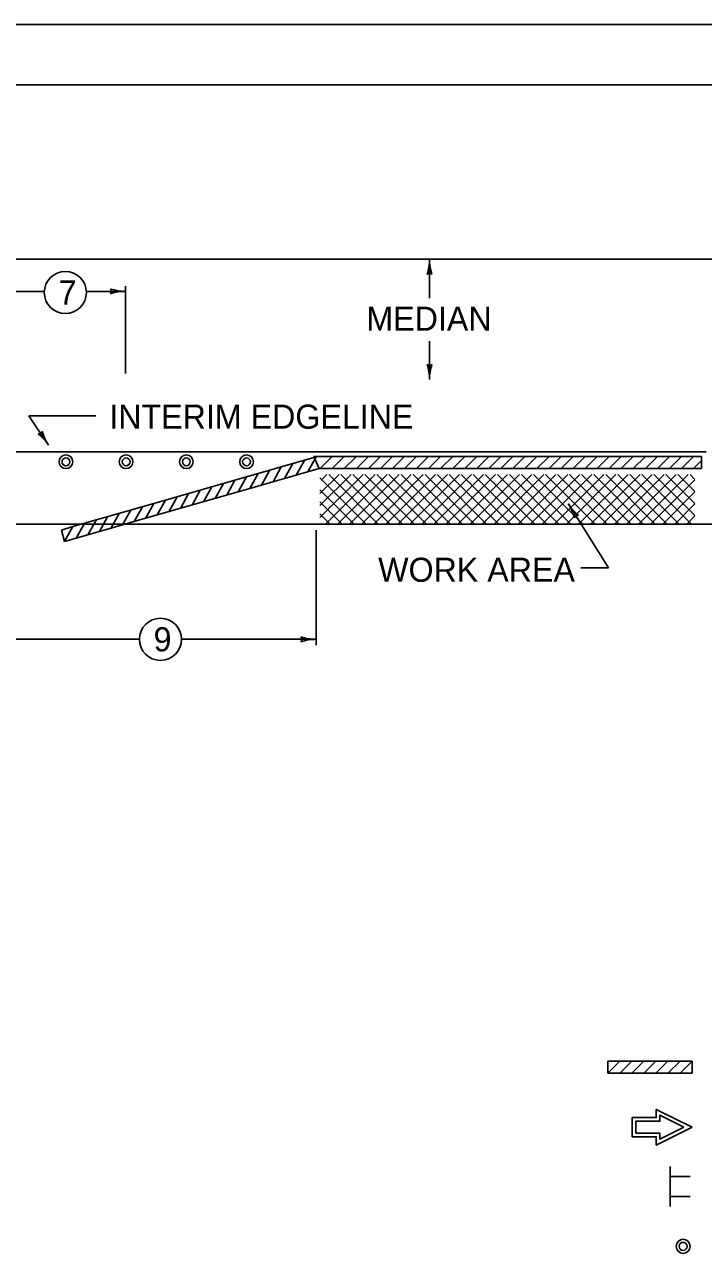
# Model space of a CAD drawing. Extents: x 1000 to 1286, y 1000 to 1022.
# Drawn here: x 1274.8 to 1280.44, y 1011.79 to 1022 of the extents above; entities that cross this region are included whole.
import ezdxf

# ---------------------------------------------------------------- set-up
doc = ezdxf.new("R2010")
doc.units = 0
doc.layers.add('Level 1', color=7, linetype='Continuous')
doc.layers.add('Level 10', color=7, linetype='Continuous')

msp = doc.modelspace()

# ---------------------------------------------------------------- linework, layer by layer
at = {"layer": 'Level 1'}
for p, q in [((1259.405, 1020.05), (1285.25, 1020.05)), ((1278.164, 1019.727), (1278.164, 1020.05)), ((1274.64, 1019.783), (1274.965, 1019.783)), ((1275.315, 1019.783), (1275.64, 1019.783)), ((1275.64, 1019.1), (1275.64, 1019.825)), ((1278.164, 1019.05), (1278.164, 1019.369)), ((1275.393, 1018.75), (1274.838, 1018.75)), ((1274.838, 1018.75), (1275.001, 1018.505)), ((1276.549, 1018.214), (1277.222, 1018.407)), ((1276.961, 1018.228), (1277.03, 1018.352)), ((1277.057, 1018.255), (1277.126, 1018.379)), ((1277.153, 1018.283), (1277.222, 1018.407)), ((1277.203, 1018.411), (1277.757, 1018.411)), ((1277.203, 1018.411), (1277.249, 1018.311)), ((1277.257, 1018.311), (1277.357, 1018.411)), ((1277.357, 1018.311), (1277.457, 1018.411)), ((1277.457, 1018.311), (1277.557, 1018.411)), ((1277.557, 1018.311), (1277.657, 1018.411)), ((1277.657, 1018.311), (1277.757, 1018.411)), ((1277.757, 1018.411), (1278.457, 1018.411)), ((1277.757, 1018.311), (1277.857, 1018.411)), ((1277.857, 1018.311), (1277.957, 1018.411)), ((1277.957, 1018.311), (1278.057, 1018.411)), ((1278.057, 1018.311), (1278.157, 1018.411)), ((1278.157, 1018.311), (1278.257, 1018.411)), ((1278.257, 1018.311), (1278.357, 1018.411)), ((1278.357, 1018.311), (1278.457, 1018.411)), ((1278.457, 1018.411), (1279.157, 1018.411)), ((1278.457, 1018.311), (1278.557, 1018.411)), ((1278.557, 1018.311), (1278.657, 1018.411)), ((1278.657, 1018.311), (1278.757, 1018.411)), ((1278.757, 1018.311), (1278.857, 1018.411)), ((1278.857, 1018.311), (1278.957, 1018.411)), ((1278.957, 1018.311), (1279.057, 1018.411)), ((1279.057, 1018.311), (1279.157, 1018.411)), ((1279.157, 1018.411), (1279.857, 1018.411)), ((1279.157, 1018.311), (1279.257, 1018.411)), ((1279.257, 1018.311), (1279.357, 1018.411)), ((1279.357, 1018.311), (1279.457, 1018.411)), ((1279.457, 1018.311), (1279.557, 1018.411)), ((1279.557, 1018.311), (1279.657, 1018.411)), ((1279.657, 1018.311), (1279.757, 1018.411)), ((1279.757, 1018.311), (1279.857, 1018.411)), ((1279.857, 1018.411), (1280.423, 1018.411)), ((1279.857, 1018.311), (1279.957, 1018.411)), ((1279.957, 1018.311), (1280.057, 1018.411)), ((1280.057, 1018.311), (1280.157, 1018.411)), ((1280.157, 1018.311), (1280.257, 1018.411)), ((1280.257, 1018.311), (1280.357, 1018.411)), ((1280.357, 1018.311), (1280.423, 1018.377)), ((1280.423, 1018.411), (1280.423, 1018.311)), ((1276.576, 1018.118), (1277.249, 1018.311)), ((1276.576, 1018.118), (1276.645, 1018.241)), ((1276.673, 1018.145), (1276.741, 1018.269)), ((1276.769, 1018.173), (1276.837, 1018.296)), ((1276.865, 1018.2), (1276.933, 1018.324)), ((1277.249, 1018.311), (1277.249, 1018.311)), ((1277.249, 1018.311), (1277.757, 1018.311)), ((1277.255, 1018.004), (1277.513, 1018.262)), ((1277.255, 1017.904), (1277.613, 1018.262)), ((1277.255, 1018.104), (1277.413, 1018.262)), ((1277.639, 1017.85), (1277.255, 1018.234)), ((1277.264, 1018.213), (1277.313, 1018.262)), ((1277.301, 1017.85), (1277.713, 1018.262)), ((1277.739, 1017.85), (1277.328, 1018.262)), ((1277.401, 1017.85), (1277.813, 1018.262)), ((1277.839, 1017.85), (1277.428, 1018.262)), ((1277.501, 1017.85), (1277.913, 1018.262)), ((1277.939, 1017.85), (1277.528, 1018.262)), ((1277.601, 1017.85), (1278.013, 1018.262)), ((1278.039, 1017.85), (1277.628, 1018.262)), ((1277.701, 1017.85), (1278.113, 1018.262)), ((1278.139, 1017.85), (1277.728, 1018.262)), ((1277.757, 1018.311), (1278.457, 1018.311)), ((1277.801, 1017.85), (1278.213, 1018.262)), ((1278.239, 1017.85), (1277.828, 1018.262)), ((1277.901, 1017.85), (1278.313, 1018.262)), ((1278.339, 1017.85), (1277.928, 1018.262)), ((1278.001, 1017.85), (1278.413, 1018.262)), ((1278.439, 1017.85), (1278.028, 1018.262)), ((1278.101, 1017.85), (1278.513, 1018.262)), ((1278.539, 1017.85), (1278.128, 1018.262)), ((1278.201, 1017.85), (1278.613, 1018.262)), ((1278.639, 1017.85), (1278.228, 1018.262)), ((1278.301, 1017.85), (1278.713, 1018.262)), ((1278.739, 1017.85), (1278.328, 1018.262)), ((1278.401, 1017.85), (1278.813, 1018.262)), ((1278.839, 1017.85), (1278.428, 1018.262)), ((1278.457, 1018.311), (1279.157, 1018.311)), ((1278.501, 1017.85), (1278.913, 1018.262)), ((1278.939, 1017.85), (1278.528, 1018.262)), ((1278.601, 1017.85), (1279.013, 1018.262)), ((1279.039, 1017.85), (1278.628, 1018.262)), ((1278.701, 1017.85), (1279.113, 1018.262)), ((1279.139, 1017.85), (1278.728, 1018.262)), ((1278.801, 1017.85), (1279.213, 1018.262)), ((1279.239, 1017.85), (1278.828, 1018.262)), ((1278.901, 1017.85), (1279.313, 1018.262)), ((1279.339, 1017.85), (1278.928, 1018.262)), ((1279.001, 1017.85), (1279.413, 1018.262)), ((1279.439, 1017.85), (1279.028, 1018.262)), ((1279.101, 1017.85), (1279.513, 1018.262)), ((1279.539, 1017.85), (1279.128, 1018.262)), ((1279.157, 1018.311), (1279.857, 1018.311)), ((1279.201, 1017.85), (1279.613, 1018.262)), ((1279.639, 1017.85), (1279.228, 1018.262)), ((1279.301, 1017.85), (1279.713, 1018.262)), ((1279.739, 1017.85), (1279.328, 1018.262)), ((1279.401, 1017.85), (1279.813, 1018.262)), ((1279.839, 1017.85), (1279.428, 1018.262)), ((1279.501, 1017.85), (1279.913, 1018.262)), ((1279.939, 1017.85), (1279.528, 1018.262)), ((1279.601, 1017.85), (1280.013, 1018.262)), ((1280.039, 1017.85), (1279.628, 1018.262)), ((1279.701, 1017.85), (1280.113, 1018.262)), ((1280.139, 1017.85), (1279.728, 1018.262)), ((1279.801, 1017.85), (1280.213, 1018.262)), ((1280.239, 1017.85), (1279.828, 1018.262)), ((1279.857, 1018.311), (1280.423, 1018.311)), ((1279.901, 1017.85), (1280.313, 1018.262)), ((1280.339, 1017.85), (1279.928, 1018.262)), ((1280.369, 1017.92), (1280.028, 1018.262)), ((1280.369, 1017.92), (1280.028, 1018.262)), ((1280.369, 1018.02), (1280.128, 1018.262)), ((1280.369, 1018.12), (1280.228, 1018.262)), ((1280.369, 1018.22), (1280.328, 1018.262)), ((1275.876, 1018.021), (1276.549, 1018.214)), ((1276.192, 1018.007), (1276.26, 1018.131)), ((1276.288, 1018.035), (1276.357, 1018.159)), ((1276.384, 1018.063), (1276.453, 1018.186)), ((1276.48, 1018.09), (1276.549, 1018.214)), ((1277.539, 1017.85), (1277.255, 1018.134)), ((1280.001, 1017.85), (1280.369, 1018.218)), ((1275.203, 1017.828), (1275.876, 1018.021)), ((1275.807, 1017.897), (1275.876, 1018.021)), ((1275.904, 1017.925), (1276.576, 1018.118)), ((1275.904, 1017.925), (1275.972, 1018.048)), ((1276, 1017.952), (1276.068, 1018.076)), ((1276.096, 1017.98), (1276.164, 1018.104)), ((1277.439, 1017.85), (1277.255, 1018.034)), ((1280.101, 1017.85), (1280.369, 1018.118)), ((1275.231, 1017.732), (1275.904, 1017.925)), ((1275.519, 1017.814), (1275.588, 1017.938)), ((1275.615, 1017.842), (1275.684, 1017.966)), ((1275.711, 1017.87), (1275.78, 1017.993)), ((1277.339, 1017.85), (1277.255, 1017.934)), ((1279.652, 1017.486), (1279.318, 1018.019)), ((1280.201, 1017.85), (1280.369, 1018.018)), ((1259.405, 1017.85), (1285.25, 1017.85)), ((1275.107, 1017.8), (1275.203, 1017.828)), ((1275.134, 1017.704), (1275.203, 1017.828)), ((1275.231, 1017.732), (1275.299, 1017.855)), ((1275.327, 1017.759), (1275.395, 1017.883)), ((1275.423, 1017.787), (1275.491, 1017.911)), ((1280.301, 1017.85), (1280.369, 1017.918)), ((1275.134, 1017.704), (1275.107, 1017.798)), ((1275.134, 1017.704), (1275.231, 1017.732)), ((1277.222, 1017.8), (1277.222, 1016.842)), ((1279.421, 1017.486), (1279.652, 1017.486)), ((1274.64, 1016.892), (1275.755, 1016.892)), ((1276.105, 1016.892), (1277.222, 1016.892)), ((1277.222, 1016.892), (1277.222, 1016.892)), ((1279.645, 1013.387), (1280.345, 1013.387)), ((1279.645, 1013.287), (1279.745, 1013.387)), ((1279.645, 1013.387), (1279.645, 1013.287)), ((1279.745, 1013.287), (1279.845, 1013.387)), ((1279.845, 1013.287), (1279.945, 1013.387)), ((1279.945, 1013.287), (1280.045, 1013.387)), ((1280.045, 1013.287), (1280.145, 1013.387)), ((1280.145, 1013.287), (1280.245, 1013.387)), ((1280.245, 1013.287), (1280.345, 1013.387)), ((1280.345, 1013.387), (1280.345, 1013.287)), ((1279.645, 1013.287), (1280.345, 1013.287)), ((1279.848, 1012.758), (1279.848, 1012.918)), ((1279.878, 1012.788), (1279.878, 1012.888)), ((1280.162, 1012.512), (1280.162, 1012.178)), ((1280.162, 1012.428), (1280.328, 1012.428)), ((1280.162, 1012.262), (1280.328, 1012.262))]:
    msp.add_line(p, q, dxfattribs=at)
for points in [[(1274.64, 1018.451), (1277.309, 1018.451), (1280.462, 1018.45)], [(1279.848, 1012.918), (1280.048, 1012.918), (1280.048, 1012.986), (1280.345, 1012.837)], [(1279.878, 1012.888), (1279.878, 1012.888), (1280.078, 1012.888), (1280.078, 1012.938), (1280.278, 1012.837)], [(1280.345, 1012.837), (1280.048, 1012.689), (1280.048, 1012.758), (1279.848, 1012.758)], [(1280.278, 1012.837), (1280.078, 1012.738), (1280.078, 1012.788), (1279.878, 1012.788)], [(1280.078, 1012.738), (1280.078, 1012.738)]]:
    msp.add_lwpolyline(points, dxfattribs=at)
for centre, radius in [((1275.14, 1019.774), 0.175), ((1275.145, 1018.367), 0.0569), ((1275.145, 1018.367), 0.0325), ((1275.645, 1018.367), 0.0569), ((1275.645, 1018.367), 0.0325), ((1276.145, 1018.367), 0.0569), ((1276.145, 1018.367), 0.0325), ((1276.645, 1018.367), 0.0569), ((1276.645, 1018.367), 0.0325), ((1275.93, 1016.892), 0.175), ((1280.271, 1011.848), 0.0583), ((1280.271, 1011.848), 0.0333)]:
    msp.add_circle(centre, radius, dxfattribs=at)
for centre, radius, start, end in [((1277.774, 1020.05), 0.391, 341.3472, 359.9939), ((1278.555, 1020.05), 0.391, 180, 198.6688), ((1278.555, 1020.05), 0.391, 179.9878, 180), ((1278.164, 1019.901), 0.0312, 48.7746, 130.8913), ((1275.492, 1019.783), 0.0312, 318.7746, 40.8913), ((1275.64, 1020.174), 0.391, 251.3472, 269.9939), ((1275.64, 1019.393), 0.391, 90, 108.6688), ((1275.64, 1019.393), 0.391, 89.9878, 90), ((1278.164, 1019.199), 0.0312, 228.7746, 310.8913), ((1277.774, 1019.05), 0.391, 0, 18.6688), ((1278.555, 1019.05), 0.391, 161.3472, 179.9939), ((1277.774, 1019.05), 0.391, 359.9878, 0), ((1274.919, 1018.629), 0.0312, 262.4332, 344.5499), ((1274.676, 1018.288), 0.391, 33.6586, 52.3274), ((1275.326, 1018.721), 0.391, 195.0058, 213.6525), ((1274.676, 1018.288), 0.391, 33.6464, 33.6586), ((1279.648, 1018.227), 0.391, 212.1389, 230.8077), ((1278.987, 1017.811), 0.391, 13.4861, 32.1328), ((1279.648, 1018.227), 0.391, 212.1267, 212.1389), ((1279.397, 1017.893), 0.0312, 80.9135, 163.0302), ((1277.073, 1016.892), 0.0312, 318.7746, 40.8913), ((1277.222, 1017.283), 0.391, 251.3472, 269.9939), ((1277.222, 1016.501), 0.391, 90, 108.6688), ((1277.222, 1016.501), 0.391, 89.9878, 90)]:
    msp.add_arc(centre, radius, start, end, dxfattribs=at)
at = {"layer": 'Level 10'}
for p, q in [((1286, 1022), (1250, 1022)), ((1285.5, 1021.5), (1257, 1021.5))]:
    msp.add_line(p, q, dxfattribs=at)

# ---------------------------------------------------------------- texts
at = {"layer": 'Level 1'}
for s, p in [('7', (1275.084, 1019.674)), ('MEDIAN', (1277.64, 1019.456)), ('INTERIM EDGELINE', (1275.505, 1018.642)), ('WORK AREA', (1277.738, 1017.37)), ('9', (1275.873, 1016.792))]:
    msp.add_text(s, height=0.2, dxfattribs=at).set_placement(p)

doc.saveas('drawing.dxf')
